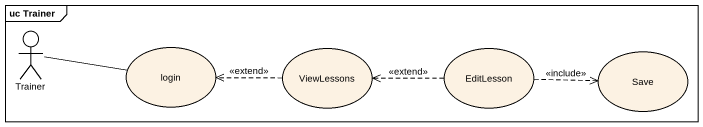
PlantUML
@startuml
mainframe uc Trainer
actor Trainer
usecase login
usecase ViewLessons
usecase EditLesson
usecase Save
Trainer -right- login
ViewLessons .left.> login : <<extend>>
EditLesson .left.> ViewLessons : <<extend>>
EditLesson .right.> Save : <<include>>
@enduml
